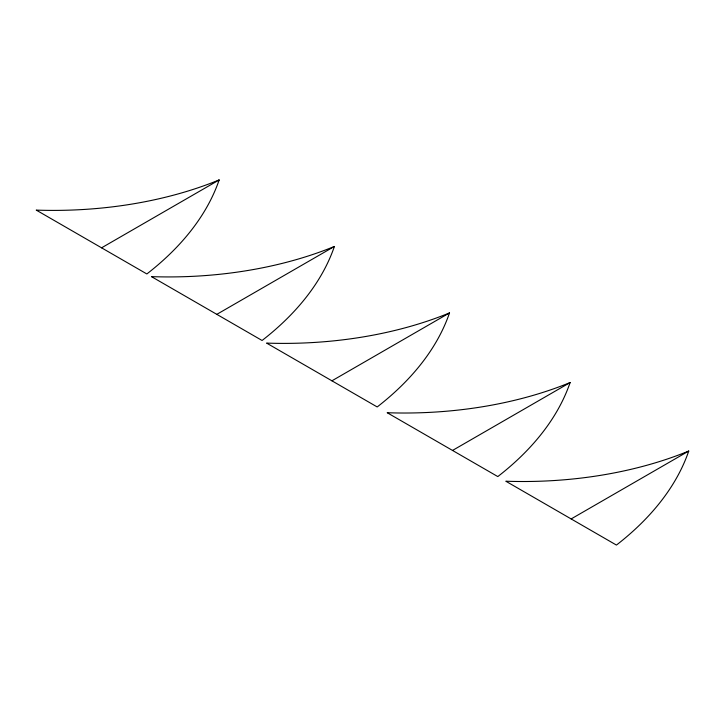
<?xml version="1.0" encoding="UTF-8"?>
<svg xmlns="http://www.w3.org/2000/svg" width="725" height="725" viewBox="0 0 725 725"><rect width="100%" height="100%" fill="white"/><g stroke="black" fill="none" stroke-linecap="round" stroke-linejoin="round"><path stroke-width="1.09" d="M101.582 247.823L219.167 179.927A404.595 233.586 0 0 1 146.849 273.959L36.25 210.105A286.656 165.499 0 0 0 219.167 179.927M216.811 314.351L334.397 246.455A404.595 233.586 0 0 1 262.078 340.487L151.48 276.633A286.656 165.499 0 0 0 334.397 246.455M331.923 380.815L449.518 312.919A404.595 233.586 0 0 1 377.199 406.952L266.601 343.097A286.656 165.499 0 0 0 449.518 312.919M452.527 450.442L570.122 382.546A404.595 233.586 0 0 1 497.803 476.579L387.195 412.724A286.656 165.499 0 0 0 570.122 382.546M571.155 518.928L688.75 451.041A404.595 233.586 0 0 1 616.431 545.073L505.832 481.219A286.656 165.499 0 0 0 688.75 451.041"/></g></svg>
